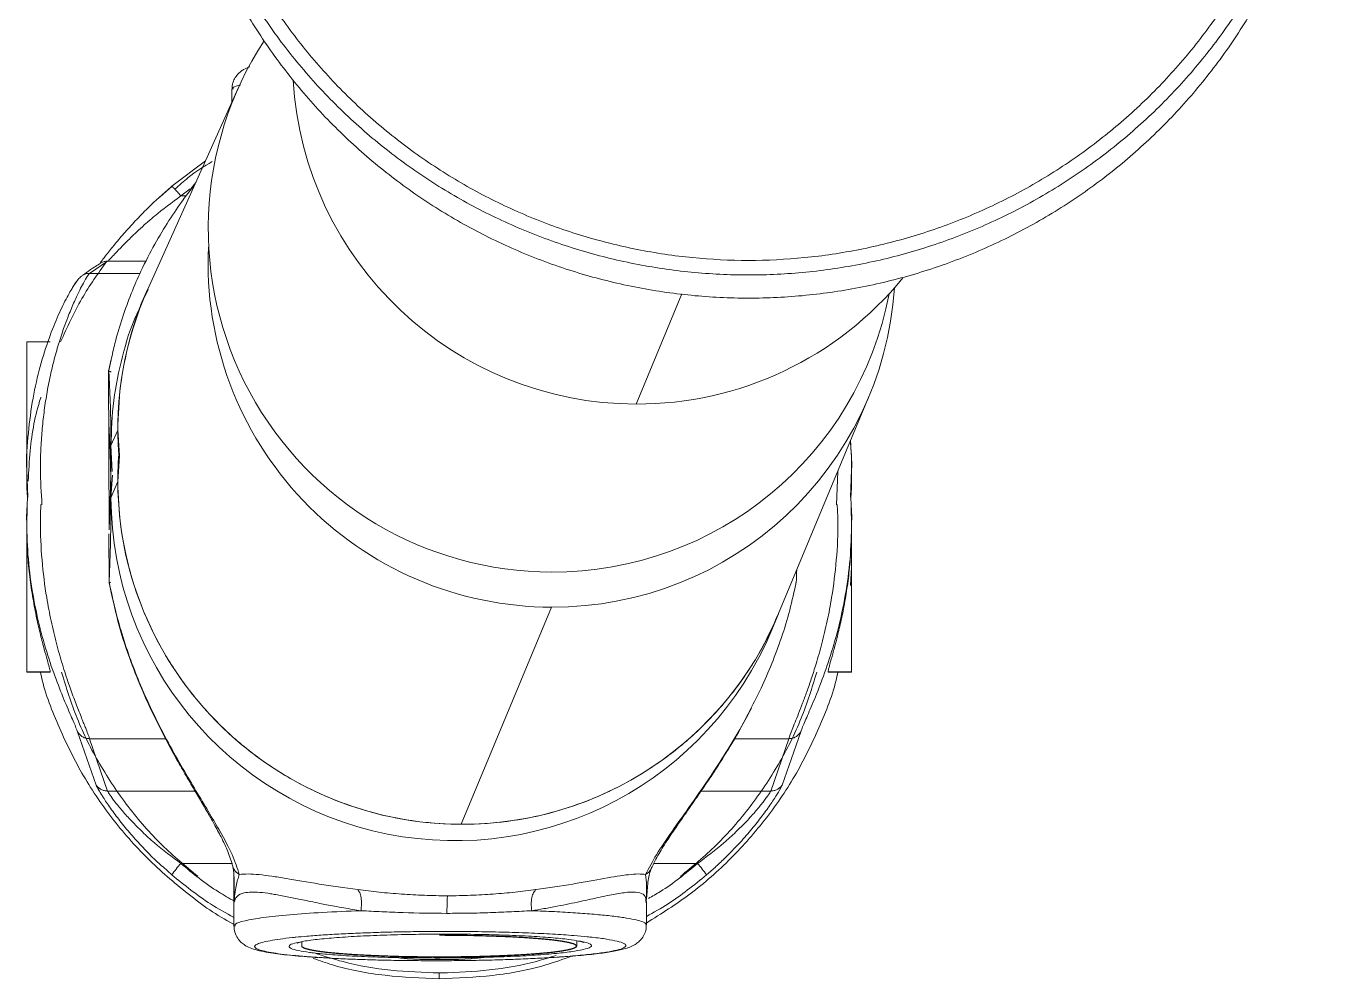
# Model space of a CAD drawing. Header units: millimetres. Extents: x -16985 to -606, y 2122 to 9380.
# Drawn here: x -2070.4 to -1880.3, y 4699.9 to 4838.4 of the extents above; entities that cross this region are included whole.
import ezdxf

# ---------------------------------------------------------------- set-up
doc = ezdxf.new("R2010")
doc.units = ezdxf.units.MM
doc.linetypes.add('K5LT32768', pattern=[0])
doc.linetypes.add('K5LT_THIN', pattern=[0])

msp = doc.modelspace()

# ---------------------------------------------------------------- linework, layer by layer
at = {"color": 7, "linetype": 'K5LT_THIN', "lineweight": 18}
for p, q in [((-2039.54, 4829.41), (-2052.68, 4800.17)), ((-2040.43, 4829.29), (-2040.43, 4827.45)), ((-2044.29, 4818.85), (-2049.17, 4815.17)), ((-2049.14, 4815.16), (-2050.86, 4813.63)), ((-2046.52, 4814.77), (-2047.87, 4813.75)), ((-2045.69, 4815.72), (-2046.4, 4814.8)), ((-2058.52, 4804.26), (-2061.14, 4802.49)), ((-2059.54, 4804.01), (-2059.54, 4803.98)), ((-2052.7, 4800.13), (-2053.67, 4797.97)), ((-2066.87, 4792.51), (-2070.29, 4792.51)), ((-2070.29, 4792.51), (-2070.29, 4773.75)), ((-2058.37, 4788.42), (-2058.31, 4765.19)), ((-2058.04, 4789.8), (-2058.35, 4788.42)), ((-2070.29, 4784.48), (-2070.29, 4772.36)), ((-1960.91, 4753.01), (-1947.77, 4784.59)), ((-2057.05, 4779.68), (-2056.79, 4775.99)), ((-2058.03, 4777.48), (-2057.88, 4773.7)), ((-2056.81, 4775.94), (-2057.05, 4772.22)), ((-2070.29, 4773.93), (-2070.29, 4773.52)), ((-2057.82, 4773.16), (-2058.03, 4769.85)), ((-1950.29, 4773.52), (-1950.29, 4773.93)), ((-2070.29, 4765.79), (-2070.21, 4768.73)), ((-1950.37, 4768.73), (-1950.29, 4765.79)), ((-2070.29, 4766.31), (-2070.29, 4765.79)), ((-2070.29, 4765.92), (-2070.29, 4744.54)), ((-1950.29, 4765.79), (-1950.29, 4766.31)), ((-1950.29, 4765.92), (-1950.29, 4744.54)), ((-2058.33, 4764.62), (-2058.31, 4757.5)), ((-2058.31, 4765.19), (-2058.28, 4765.2)), ((-1950.29, 4764.54), (-1950.29, 4752.57)), ((-1950.29, 4759.77), (-1950.47, 4757.1)), ((-1993.93, 4753.95), (-2007.07, 4722.37)), ((-1961.89, 4750.64), (-1960.92, 4752.97)), ((-2070.29, 4744.54), (-2070.29, 4744.48)), ((-2070.29, 4744.48), (-2066.89, 4744.48)), ((-1953.71, 4744.48), (-1950.29, 4744.48)), ((-1950.29, 4744.54), (-1950.29, 4744.48)), ((-2062.9, 4735.84), (-2060.18, 4728.07)), ((-1960.4, 4728.07), (-1957.69, 4735.84)), ((-2061.14, 4734.82), (-2058.52, 4727.21)), ((-1962.07, 4727.21), (-1959.44, 4734.82)), ((-2040.16, 4715.12), (-2040.14, 4707.58)), ((-2040.15, 4714.99), (-2040.14, 4710.94)), ((-1980.17, 4710.94), (-1980.17, 4711.4)), ((-1980.14, 4707.73), (-1980.15, 4711.16)), ((-2030.29, 4705.26), (-2030.29, 4704.67)), ((-1990.29, 4704.67), (-1990.29, 4705.41)), ((-2010.29, 4700.75), (-2010.29, 4699.9)), ((-2010.29, 4700.75), (-2009.97, 4700.75))]:
    msp.add_line(p, q, dxfattribs=at)
at = {"color": 8, "linetype": 'K5LT32768', "lineweight": 15, "true_color": 0x808080}
for p, q in [((-2046.17, 4814.98), (-2045.82, 4815.45)), ((-2047.11, 4813.75), (-2047.87, 4813.75)), ((-2052.92, 4804.26), (-2058.52, 4804.26)), ((-2061.14, 4802.49), (-2053.81, 4802.49)), ((-1974.99, 4799.5), (-1981.65, 4783.48)), ((-2058.35, 4788.34), (-2058, 4789.92)), ((-2058.03, 4777.48), (-2057.05, 4779.68)), ((-2070.29, 4773.91), (-2070.11, 4769.92)), ((-1952.31, 4773.69), (-1952.51, 4768.84)), ((-1950.47, 4769.92), (-1950.29, 4773.91)), ((-2058.03, 4769.85), (-2057.05, 4772.22)), ((-1993.93, 4759.06), (-1993.94, 4759.04)), ((-2066.86, 4744.54), (-2070.29, 4744.54)), ((-1950.29, 4744.54), (-1953.72, 4744.54)), ((-2061.14, 4734.82), (-2050.09, 4734.82)), ((-1959.44, 4734.82), (-1967.32, 4734.82)), ((-1960.77, 4727.35), (-1960.4, 4728.07)), ((-2045.8, 4727.21), (-2058.52, 4727.21)), ((-1962.07, 4727.21), (-1972.19, 4727.21)), ((-2050.46, 4716.17), (-2049.17, 4715.01)), ((-2047.87, 4716.67), (-2040.36, 4716.67)), ((-1979.07, 4716.67), (-1972.71, 4716.67)), ((-1971.42, 4715.01), (-1970.11, 4716.16)), ((-1980.16, 4711.05), (-1980.11, 4711.77)), ((-2009.25, 4706.8), (-2010.15, 4706.79)), ((-2010.15, 4706.4), (-2009.41, 4706.4)), ((-2010.15, 4702.93), (-2010.86, 4702.93))]:
    msp.add_line(p, q, dxfattribs=at)
at = {"color": 7, "linetype": 'K5LT_THIN', "const_width": 0.18}
for points in [[(-2030.29, 4704.67), (-2030.25, 4704.56), (-2029.87, 4704.34), (-2029.14, 4704.14), (-2028.05, 4703.94), (-2026.63, 4703.75), (-2024.91, 4703.59), (-2022.91, 4703.44), (-2020.68, 4703.32), (-2018.26, 4703.22), (-2015.69, 4703.14), (-2013.02, 4703.1), (-2010.29, 4703.09)], [(-2010.29, 4703.09), (-2007.57, 4703.1), (-2004.9, 4703.14), (-2002.32, 4703.22), (-1999.9, 4703.32), (-1997.67, 4703.44), (-1995.68, 4703.59), (-1993.95, 4703.75), (-1992.53, 4703.94), (-1991.45, 4704.14), (-1990.71, 4704.34), (-1990.34, 4704.56), (-1990.34, 4704.77), (-1990.71, 4704.99), (-1991.45, 4705.19), (-1992.53, 4705.39), (-1993.95, 4705.58), (-1995.68, 4705.74), (-1997.67, 4705.89), (-1999.9, 4706.02), (-2002.32, 4706.11), (-2004.9, 4706.19), (-2007.57, 4706.23), (-2010.29, 4706.25)]]:
    msp.add_lwpolyline(points, dxfattribs=at)
at = {"color": 7, "linetype": 'K5LT_THIN', "lineweight": 18}
for centre, radius, start, end in [((-1993.92, 4809.01), 49.96, 146.8945, 269.9868), ((-1981.56, 4833.55), 50.07, 183.3872, 269.8947), ((-1993.86, 4804), 50.05, 177.3643, 269.9112), ((-1981.49, 4833.37), 49.89, 269.8135, 320.8107), ((-2007.34, 4779.8), 49.71, 155.8114, 184.3022), ((-1993.72, 4803.72), 49.76, 269.7559, 356.1466), ((-1993.75, 4808.85), 49.79, 269.7854, 349.2053), ((-2007, 4772.41), 50.04, 175.9552, 269.9133), ((-2008.01, 4770.01), 50.02, 180.1896, 337.216), ((-2006.89, 4772.19), 49.82, 269.7847, 337.3581), ((-2037.46, 4707.16), 14.1, 137.6018, 146.1408), ((-1983.12, 4707.16), 14.1, 33.8592, 42.3982)]:
    msp.add_arc(centre, radius, start, end, dxfattribs=at)
for points in [[(-2050.29, 4887.08), (-2050.21, 4884.31), (-2050.06, 4878.75), (-2048.78, 4870.51), (-2046.77, 4862.42), (-2043.95, 4854.57), (-2040.38, 4847.03), (-2036.08, 4839.88), (-2031.1, 4833.18), (-2025.49, 4827), (-2019.3, 4821.4), (-2012.59, 4816.44), (-2005.43, 4812.15), (-1997.87, 4808.59), (-1990.01, 4805.78), (-1981.9, 4803.75), (-1973.64, 4802.53), (-1965.29, 4802.12), (-1956.95, 4802.53), (-1948.68, 4803.75), (-1940.58, 4805.78), (-1932.71, 4808.59), (-1925.16, 4812.15), (-1917.99, 4816.44), (-1911.28, 4821.4), (-1905.09, 4827), (-1899.48, 4833.18), (-1894.5, 4839.88), (-1890.21, 4847.03), (-1886.64, 4854.57), (-1883.82, 4862.42), (-1881.8, 4870.51), (-1880.53, 4878.75), (-1880.37, 4884.31), (-1880.29, 4887.08)], [(-2050.29, 4887.08), (-2050.21, 4884.31), (-2050.06, 4878.75), (-2048.78, 4870.51), (-2046.77, 4862.42), (-2043.95, 4854.57), (-2040.38, 4847.03), (-2036.08, 4839.88), (-2031.1, 4833.18), (-2025.49, 4827), (-2019.3, 4821.4), (-2012.59, 4816.44), (-2005.43, 4812.15), (-1997.87, 4808.59), (-1990.01, 4805.78), (-1981.9, 4803.75), (-1973.64, 4802.53), (-1965.29, 4802.12), (-1956.95, 4802.53), (-1948.68, 4803.75), (-1940.58, 4805.78), (-1932.71, 4808.59), (-1925.16, 4812.15), (-1917.99, 4816.44), (-1911.28, 4821.4), (-1905.09, 4827), (-1899.48, 4833.18), (-1894.5, 4839.88), (-1890.21, 4847.03), (-1886.64, 4854.57), (-1883.82, 4862.42), (-1881.8, 4870.51), (-1880.53, 4878.75), (-1880.37, 4884.31), (-1880.29, 4887.08)], [(-2048.29, 4887.21), (-2048.22, 4884.5), (-2048.06, 4879.08), (-2046.82, 4871.02), (-2044.85, 4863.13), (-2042.1, 4855.46), (-2038.61, 4848.1), (-2034.42, 4841.12), (-2029.56, 4834.58), (-2024.08, 4828.54), (-2018.03, 4823.08), (-2011.48, 4818.23), (-2004.48, 4814.04), (-1997.11, 4810.56), (-1989.42, 4807.82), (-1981.51, 4805.84), (-1973.44, 4804.64), (-1965.29, 4804.24), (-1957.14, 4804.64), (-1949.07, 4805.84), (-1941.16, 4807.82), (-1933.48, 4810.56), (-1926.1, 4814.04), (-1919.11, 4818.23), (-1912.55, 4823.08), (-1906.51, 4828.54), (-1901.03, 4834.58), (-1896.17, 4841.12), (-1891.98, 4848.1), (-1888.49, 4855.46), (-1885.74, 4863.13), (-1883.77, 4871.02), (-1882.52, 4879.08), (-1882.37, 4884.5), (-1882.29, 4887.21)], [(-2048.29, 4887.21), (-2048.22, 4884.5), (-2048.06, 4879.08), (-2046.82, 4871.02), (-2044.85, 4863.13), (-2042.1, 4855.46), (-2038.61, 4848.1), (-2034.42, 4841.12), (-2029.56, 4834.58), (-2024.08, 4828.54), (-2018.03, 4823.08), (-2011.48, 4818.23), (-2004.48, 4814.04), (-1997.11, 4810.56), (-1989.42, 4807.82), (-1981.51, 4805.84), (-1973.44, 4804.64), (-1965.29, 4804.24), (-1957.14, 4804.64), (-1949.07, 4805.84), (-1941.16, 4807.82), (-1933.48, 4810.56), (-1926.1, 4814.04), (-1919.11, 4818.23), (-1912.55, 4823.08), (-1906.51, 4828.54), (-1901.03, 4834.58), (-1896.17, 4841.12), (-1891.98, 4848.1), (-1888.49, 4855.46), (-1885.74, 4863.13), (-1883.77, 4871.02), (-1882.52, 4879.08), (-1882.37, 4884.5), (-1882.29, 4887.21)], [(-2050.29, 4883.72), (-2050.21, 4880.94), (-2050.06, 4875.39), (-2048.78, 4867.14), (-2046.77, 4859.05), (-2043.95, 4851.2), (-2040.38, 4843.66), (-2036.08, 4836.51), (-2031.1, 4829.82), (-2025.49, 4823.64), (-2019.3, 4818.04), (-2012.59, 4813.07), (-2005.43, 4808.78), (-1997.87, 4805.22), (-1990.01, 4802.41), (-1981.9, 4800.38), (-1973.64, 4799.16), (-1965.29, 4798.75), (-1956.95, 4799.16), (-1948.68, 4800.38), (-1940.58, 4802.41), (-1932.71, 4805.22), (-1925.16, 4808.78), (-1917.99, 4813.07), (-1911.28, 4818.04), (-1905.09, 4823.64), (-1899.48, 4829.82), (-1894.5, 4836.51), (-1890.21, 4843.66), (-1886.64, 4851.2), (-1883.82, 4859.05), (-1881.8, 4867.14), (-1880.53, 4875.39), (-1880.37, 4880.94), (-1880.29, 4883.72)], [(-2050.29, 4883.72), (-2050.21, 4880.94), (-2050.06, 4875.39), (-2048.78, 4867.14), (-2046.77, 4859.05), (-2043.95, 4851.2), (-2040.38, 4843.66), (-2036.08, 4836.51), (-2031.1, 4829.82), (-2025.49, 4823.64), (-2019.3, 4818.04), (-2012.59, 4813.07), (-2005.43, 4808.78), (-1997.87, 4805.22), (-1990.01, 4802.41), (-1981.9, 4800.38), (-1973.64, 4799.16), (-1965.29, 4798.75), (-1956.95, 4799.16), (-1948.68, 4800.38), (-1940.58, 4802.41), (-1932.71, 4805.22), (-1925.16, 4808.78), (-1917.99, 4813.07), (-1911.28, 4818.04), (-1905.09, 4823.64), (-1899.48, 4829.82), (-1894.5, 4836.51), (-1890.21, 4843.66), (-1886.64, 4851.2), (-1883.82, 4859.05), (-1881.8, 4867.14), (-1880.53, 4875.39), (-1880.37, 4880.94), (-1880.29, 4883.72)]]:
    msp.add_open_spline(points, degree=3, dxfattribs=at)
for points, knots in [([(-2037.81, 4832.54), (-2037.85, 4832.53), (-2038.14, 4832.44), (-2038.58, 4832.24), (-2039.22, 4831.82), (-2039.74, 4831.32), (-2040.17, 4830.63), (-2040.42, 4829.92), (-2040.4, 4829.45), (-2040.39, 4829.29)], [0, 0, 0, 0, 0.048758, 0.336775, 0.498019, 0.638392, 0.776532, 0.92254, 1, 1, 1, 1]), ([(-2048.73, 4814.73), (-2048.11, 4815.31), (-2046.44, 4816.84), (-2044.51, 4818.02), (-2043.3, 4818.76)], [0, 0, 0, 0, 0.375403, 1, 1, 1, 1]), ([(-2049.17, 4815.17), (-2049.75, 4814.66), (-2050.44, 4814.04), (-2051.8, 4812.84), (-2053.17, 4811.49), (-2054.95, 4809.64), (-2056.58, 4807.8), (-2057.97, 4806.13), (-2058.91, 4804.93), (-2059.24, 4804.51), (-2059.34, 4804.39)], [0, 0, 0, 0, 0.133778, 0.161698, 0.313462, 0.470214, 0.62698, 0.783645, 0.940289, 1, 1, 1, 1]), ([(-2058, 4789.92), (-2057.83, 4790.71), (-2057.38, 4792.83), (-2056.39, 4796.07), (-2055.11, 4799.59), (-2053.53, 4803.2), (-2051.67, 4806.81), (-2049.59, 4810.23), (-2047.69, 4813.03), (-2046.62, 4814.4), (-2046.17, 4814.98)], [0, 0, 0, 0, 0.069929, 0.186482, 0.303048, 0.419615, 0.574408, 0.729647, 0.885733, 1, 1, 1, 1]), ([(-2047.87, 4813.75), (-2048.04, 4813.95), (-2048.38, 4814.35), (-2048.81, 4814.82), (-2049.07, 4815.1), (-2049.11, 4815.13), (-2049.12, 4815.13)], [0, 0, 0, 0, 0.285367, 0.570734, 0.8561, 1, 1, 1, 1]), ([(-2058.52, 4804.26), (-2058.43, 4804.34), (-2058.29, 4804.45), (-2057.85, 4804.92), (-2057.3, 4805.5), (-2056.58, 4806.26), (-2055.72, 4807.13), (-2054.94, 4807.9), (-2054, 4808.79), (-2052.89, 4809.79), (-2050.92, 4811.49), (-2049.17, 4812.79), (-2047.87, 4813.75)], [0, 0, 0, 0, 0.119362, 0.180348, 0.242693, 0.362373, 0.42518, 0.490246, 0.570281, 0.654539, 0.743303, 1, 1, 1, 1]), ([(-2065.37, 4792.51), (-2064.4, 4794.66), (-2062.53, 4798.79), (-2059.9, 4802.48), (-2058.63, 4804.25)], [0, 0, 0, 0, 0.519509, 1, 1, 1, 1]), ([(-2059.52, 4803.99), (-2060.04, 4803.66), (-2060.98, 4803.09), (-2061.77, 4802.5), (-2062.12, 4802.24)], [0, 0, 0, 0, 0.556222, 1, 1, 1, 1]), ([(-2059.13, 4804.63), (-2059.22, 4804.51), (-2059.46, 4804.2), (-2059.52, 4804.1), (-2059.55, 4804.04)], [0, 0, 0, 0, 0.365877, 1, 1, 1, 1]), ([(-2062.9, 4801.46), (-2062.95, 4801.4), (-2063.07, 4801.27), (-2063.38, 4800.82), (-2063.7, 4800.28), (-2063.99, 4799.8), (-2064.6, 4798.69), (-2065.67, 4796.54), (-2067.06, 4793.12), (-2068.36, 4789.05), (-2069.44, 4784.39), (-2070.09, 4779.3), (-2070.37, 4775.72), (-2070.29, 4773.92), (-2070.29, 4773.91)], [0, 0, 0, 0, 0.061969, 0.125011, 0.175495, 0.187077, 0.250066, 0.374955, 0.499854, 0.624774, 0.749697, 0.874607, 0.999514, 1, 1, 1, 1]), ([(-2062.34, 4802.1), (-2062.5, 4801.95), (-2062.82, 4801.63), (-2063.3, 4800.96), (-2063.6, 4800.44), (-2063.62, 4800.41)], [0, 0, 0, 0, 0.468781, 0.969113, 1, 1, 1, 1]), ([(-2052.61, 4800.13), (-2052.84, 4799.68), (-2054.06, 4797.28), (-2055.46, 4792.6), (-2056.82, 4786.21), (-2056.97, 4781.86), (-2057.05, 4779.68)], [0, 0, 0, 0, 0.072562, 0.381708, 0.690854, 1, 1, 1, 1]), ([(-2053.6, 4797.94), (-2053.83, 4797.49), (-2055.04, 4795.09), (-2056.45, 4790.41), (-2057.81, 4784.02), (-2057.96, 4779.66), (-2058.03, 4777.48)], [0, 0, 0, 0, 0.072563, 0.381709, 0.690854, 1, 1, 1, 1]), ([(-2058.35, 4788.34), (-2058.36, 4788.37), (-2058.36, 4788.41), (-2058.36, 4788.43), (-2058.36, 4788.43), (-2058.37, 4788.42)], [0, 0, 0, 0, 0.499842, 0.750371, 1, 1, 1, 1]), ([(-2057.99, 4788.14), (-2058.1, 4788.19), (-2058.33, 4788.29), (-2058.35, 4788.38), (-2058.37, 4788.42)], [0, 0, 0, 0, 0.500016, 1, 1, 1, 1]), ([(-2058.03, 4777.48), (-2058.03, 4778.09), (-2058.04, 4779.01), (-2058.05, 4780.19), (-2058.07, 4781.3), (-2058.1, 4782.61), (-2058.15, 4784.13), (-2058.21, 4785.61), (-2058.28, 4787.05), (-2058.33, 4787.9), (-2058.35, 4788.34)], [0, 0, 0, 0, 0.120432, 0.183728, 0.250163, 0.368816, 0.500116, 0.662431, 0.827358, 1, 1, 1, 1]), ([(-2070.07, 4772.29), (-2069.99, 4773.76), (-2069.78, 4777.83), (-2069.08, 4781.94), (-2068.23, 4784.44), (-2068.21, 4784.48)], [0, 0, 0, 0, 0.356981, 0.991614, 1, 1, 1, 1]), ([(-2058.03, 4769.85), (-2058.03, 4770.45), (-2058.04, 4771.38), (-2058.06, 4772.55), (-2058.07, 4773.66), (-2058.11, 4774.96), (-2058.15, 4776.47), (-2058.21, 4777.94), (-2058.28, 4779.37), (-2058.33, 4780.21), (-2058.36, 4780.64)], [0, 0, 0, 0, 0.120432, 0.183728, 0.250163, 0.368816, 0.500116, 0.662431, 0.827358, 1, 1, 1, 1]), ([(-2058.3, 4765.33), (-2058.25, 4766.48), (-2058.18, 4768.22), (-2058.1, 4771.02), (-2058.05, 4773.41), (-2058.03, 4775.66), (-2058.03, 4777.04), (-2058.03, 4777.48)], [0, 0, 0, 0, 0.360996, 0.544024, 0.726311, 0.913051, 1, 1, 1, 1]), ([(-1950.49, 4778.06), (-1950.45, 4777.6), (-1950.31, 4776.14), (-1950.3, 4774.59), (-1950.29, 4773.52)], [0, 0, 0, 0, 0.311586, 1, 1, 1, 1]), ([(-1950.29, 4773.91), (-1950.29, 4773.92), (-1950.23, 4775.32), (-1950.35, 4776.7), (-1950.48, 4778.08)], [0, 0, 0, 0, 0.002846, 1, 1, 1, 1]), ([(-2070.15, 4769.64), (-2070.17, 4769.87), (-2070.28, 4771.14), (-2070.29, 4772.45), (-2070.29, 4773.52)], [0, 0, 0, 0, 0.184406, 1, 1, 1, 1]), ([(-1950.29, 4773.52), (-1950.3, 4772.44), (-1950.31, 4771.12), (-1950.41, 4769.85), (-1950.43, 4769.62)], [0, 0, 0, 0, 0.82106, 1, 1, 1, 1]), ([(-2057.05, 4772.22), (-2056.96, 4770.04), (-2056.78, 4765.69), (-2055.44, 4759.28), (-2053.33, 4753.09), (-2050.41, 4747.22), (-2046.75, 4741.79), (-2042.42, 4736.87), (-2037.48, 4732.56), (-2032.02, 4728.93), (-2026.13, 4726.03), (-2019.92, 4723.93), (-2013.49, 4722.66), (-2006.94, 4722.23), (-2000.4, 4722.66), (-1993.98, 4723.93), (-1987.77, 4726.03), (-1981.9, 4728.93), (-1976.46, 4732.56), (-1971.54, 4736.87), (-1967.24, 4741.79), (-1963.6, 4747.17), (-1961.8, 4751.08), (-1960.92, 4753.01)], [0, 0, 0, 0, 0.047668, 0.095337, 0.143005, 0.190673, 0.238341, 0.28601, 0.333678, 0.381346, 0.429015, 0.476683, 0.524351, 0.572019, 0.619688, 0.667356, 0.715024, 0.762692, 0.810361, 0.858029, 0.905697, 0.953366, 1, 1, 1, 1]), ([(-2070.12, 4770.08), (-2070.24, 4768.83), (-2070.35, 4767.58), (-2070.29, 4766.3), (-2070.29, 4766.3)], [0, 0, 0, 0, 0.995643, 1, 1, 1, 1]), ([(-2058.3, 4757.64), (-2058.25, 4758.8), (-2058.18, 4760.55), (-2058.1, 4763.37), (-2058.05, 4765.77), (-2058.03, 4768.02), (-2058.03, 4769.41), (-2058.03, 4769.85)], [0, 0, 0, 0, 0.360996, 0.544024, 0.726311, 0.913051, 1, 1, 1, 1]), ([(-1950.29, 4766.3), (-1950.29, 4766.3), (-1950.24, 4767.58), (-1950.35, 4768.83), (-1950.46, 4770.08)], [0, 0, 0, 0, 0.00208, 1, 1, 1, 1]), ([(-2066.88, 4744.5), (-2066.87, 4744.54), (-2066.85, 4744.61), (-2067.05, 4745.39), (-2067.4, 4746.61), (-2067.87, 4748.31), (-2068.42, 4750.44), (-2068.99, 4753.01), (-2069.53, 4755.94), (-2069.96, 4759.17), (-2070.24, 4762.49), (-2070.28, 4764.72), (-2070.29, 4765.79)], [0, 0, 0, 0, 0.094975, 0.190636, 0.288995, 0.386311, 0.486181, 0.588491, 0.693701, 0.796848, 0.903253, 1, 1, 1, 1]), ([(-2058.31, 4765.19), (-2058.31, 4765.19), (-2058.31, 4765.19), (-2058.3, 4765.23), (-2058.3, 4765.29), (-2058.3, 4765.33)], [0, 0, 0, 0, 0.243201, 0.500148, 1, 1, 1, 1]), ([(-1950.29, 4765.79), (-1950.31, 4764.71), (-1950.34, 4762.53), (-1950.61, 4759.32), (-1951.01, 4756.23), (-1951.52, 4753.38), (-1952.09, 4750.77), (-1952.66, 4748.52), (-1953.17, 4746.67), (-1953.54, 4745.37), (-1953.74, 4744.59), (-1953.71, 4744.54), (-1953.7, 4744.51)], [0, 0, 0, 0, 0.097875, 0.198681, 0.296532, 0.397061, 0.497988, 0.601676, 0.705319, 0.812166, 0.912239, 1, 1, 1, 1]), ([(-1958.28, 4759.32), (-1958.29, 4759.15), (-1958.31, 4758.56), (-1958.33, 4758.03), (-1958.35, 4757.64)], [0, 0, 0, 0, 0.277608, 1, 1, 1, 1]), ([(-2058.31, 4757.5), (-2058.31, 4757.5), (-2058.3, 4757.5), (-2058.3, 4757.55), (-2058.3, 4757.6), (-2058.3, 4757.64)], [0, 0, 0, 0, 0.243201, 0.500148, 1, 1, 1, 1]), ([(-2058.31, 4757.5), (-2058.3, 4757.51), (-2058.29, 4757.53), (-2058.14, 4757.55), (-2058.08, 4757.56)], [0, 0, 0, 0, 0.678785, 1, 1, 1, 1]), ([(-2039.36, 4715.08), (-2039.66, 4716.01), (-2040.27, 4717.85), (-2041.88, 4720.88), (-2043.65, 4723.9), (-2045.4, 4726.8), (-2047.34, 4730.04), (-2049.4, 4733.65), (-2051.51, 4737.68), (-2053.4, 4741.74), (-2055, 4745.72), (-2056.3, 4749.52), (-2057.44, 4753.49), (-2058.01, 4756.26), (-2058.3, 4757.64)], [0, 0, 0, 0, 0.124949, 0.249897, 0.333583, 0.417015, 0.499855, 0.583537, 0.666849, 0.749875, 0.81262, 0.874964, 0.937662, 1, 1, 1, 1]), ([(-2058.28, 4757.5), (-2057.89, 4755.62), (-2057.11, 4751.85), (-2055.44, 4746.74), (-2053.7, 4742.29), (-2051.88, 4738.28), (-2050.12, 4734.82), (-2048.49, 4731.84), (-2047.29, 4729.75), (-2046.41, 4728.23), (-2045.76, 4727.13), (-2045.17, 4726.13), (-2044.59, 4725.14), (-2043.86, 4723.9), (-2042.95, 4722.29), (-2041.91, 4720.36), (-2040.9, 4718.24), (-2040.52, 4716.96), (-2040.31, 4716.27)], [0, 0, 0, 0, 0.086069, 0.173049, 0.251579, 0.321683, 0.402097, 0.46788, 0.525464, 0.557604, 0.587941, 0.61648, 0.643484, 0.677066, 0.733663, 0.806413, 0.89522, 1, 1, 1, 1]), ([(-1958.35, 4757.64), (-1958.65, 4756.26), (-1959.25, 4753.49), (-1960.47, 4749.51), (-1961.88, 4745.72), (-1963.39, 4742.21), (-1964.48, 4740.12), (-1965, 4739.12)], [0, 0, 0, 0, 0.203367, 0.406744, 0.610145, 0.813546, 1, 1, 1, 1]), ([(-1958.36, 4757.5), (-1958.36, 4757.5), (-1958.36, 4757.51), (-1958.35, 4757.58), (-1958.35, 4757.63), (-1958.35, 4757.64)], [0, 0, 0, 0, 0.373967, 0.900857, 1, 1, 1, 1]), ([(-2040.14, 4707.85), (-2040.19, 4707.87), (-2042.59, 4709.05), (-2046.89, 4712.2), (-2052.85, 4717.29), (-2058.02, 4723.22), (-2062.42, 4729.74), (-2065.81, 4736.81), (-2067.76, 4741.78), (-2068.28, 4744.41), (-2068.29, 4744.48)], [0, 0, 0, 0, 0.00347, 0.168823, 0.334176, 0.499529, 0.664882, 0.830234, 0.995587, 1, 1, 1, 1]), ([(-2045.41, 4714.82), (-2047.18, 4716.29), (-2050.87, 4719.34), (-2055.64, 4724.86), (-2059.79, 4731.05), (-2063.09, 4737.61), (-2064.53, 4742.23), (-2065.22, 4744.48)], [0, 0, 0, 0, 0.189818, 0.3951, 0.600349, 0.805618, 1, 1, 1, 1]), ([(-1952.3, 4744.48), (-1952.31, 4744.41), (-1952.83, 4741.78), (-1954.78, 4736.81), (-1958.16, 4729.74), (-1962.56, 4723.22), (-1967.75, 4717.32), (-1973.59, 4712.13), (-1977.98, 4709.38), (-1980.15, 4708.02)], [0, 0, 0, 0, 0.004445, 0.170998, 0.337551, 0.504104, 0.670657, 0.83721, 1, 1, 1, 1]), ([(-1955.36, 4744.48), (-1956.06, 4742.23), (-1957.49, 4737.61), (-1960.8, 4731.05), (-1964.95, 4724.86), (-1969.73, 4719.33), (-1973.42, 4716.27), (-1975.2, 4714.79)], [0, 0, 0, 0, 0.194166, 0.39922, 0.60424, 0.809282, 1, 1, 1, 1]), ([(-1979.45, 4715.94), (-1979.1, 4716.65), (-1978.46, 4717.94), (-1977.12, 4720.05), (-1975.85, 4721.93), (-1974.81, 4723.43), (-1974.07, 4724.49), (-1973.57, 4725.22), (-1973.08, 4725.92), (-1972.41, 4726.88), (-1971.46, 4728.27), (-1970.18, 4730.18), (-1968.59, 4732.67), (-1966.76, 4735.68), (-1965.5, 4738.06), (-1964.87, 4739.25)], [0, 0, 0, 0, 0.148953, 0.273772, 0.37434, 0.450527, 0.493204, 0.520702, 0.546393, 0.583565, 0.639769, 0.710874, 0.796939, 0.898042, 1, 1, 1, 1]), ([(-2062.9, 4735.84), (-2062.8, 4735.69), (-2062.6, 4735.39), (-2062.17, 4735.07), (-2061.68, 4734.86), (-2061.32, 4734.83), (-2061.14, 4734.82)], [0, 0, 0, 0, 0.249992, 0.499974, 0.74998, 1, 1, 1, 1]), ([(-1959.44, 4734.82), (-1959.26, 4734.83), (-1958.91, 4734.86), (-1958.41, 4735.07), (-1957.98, 4735.39), (-1957.79, 4735.69), (-1957.69, 4735.84)], [0, 0, 0, 0, 0.249992, 0.499974, 0.74998, 1, 1, 1, 1]), ([(-2058.52, 4727.21), (-2058.68, 4727.22), (-2059.01, 4727.24), (-2059.47, 4727.42), (-2059.88, 4727.69), (-2060.08, 4727.95), (-2060.18, 4728.07)], [0, 0, 0, 0, 0.249985, 0.499971, 0.749972, 1, 1, 1, 1]), ([(-1970.11, 4716.16), (-1970.07, 4716.2), (-1969.58, 4716.63), (-1968.69, 4717.49), (-1967.2, 4718.98), (-1965.62, 4720.71), (-1963.99, 4722.67), (-1962.61, 4724.52), (-1961.46, 4726.2), (-1961, 4726.97), (-1960.77, 4727.35)], [0, 0, 0, 0, 0.00934, 0.113983, 0.214343, 0.37592, 0.528758, 0.685864, 0.842956, 1, 1, 1, 1]), ([(-1960.4, 4728.07), (-1960.5, 4727.95), (-1960.71, 4727.69), (-1961.12, 4727.42), (-1961.58, 4727.24), (-1961.9, 4727.22), (-1962.07, 4727.21)], [0, 0, 0, 0, 0.249982, 0.499969, 0.749972, 1, 1, 1, 1]), ([(-2059.32, 4726.56), (-2059.23, 4726.41), (-2058.91, 4725.87), (-2057.97, 4724.5), (-2056.58, 4722.66), (-2054.95, 4720.69), (-2053.17, 4718.75), (-2051.66, 4717.23), (-2050.73, 4716.41), (-2050.46, 4716.17)], [0, 0, 0, 0, 0.062882, 0.237445, 0.412079, 0.58681, 0.761551, 0.931021, 1, 1, 1, 1]), ([(-2047.87, 4716.67), (-2049.18, 4717.65), (-2051.14, 4719.11), (-2053.46, 4721.24), (-2055.04, 4722.82), (-2056.39, 4724.33), (-2057.47, 4725.66), (-2058.24, 4726.72), (-2058.43, 4727.04), (-2058.52, 4727.21)], [0, 0, 0, 0, 0.259235, 0.387397, 0.511422, 0.637143, 0.758005, 0.880372, 1, 1, 1, 1]), ([(-1962.07, 4727.21), (-1962.16, 4727.05), (-1962.29, 4726.8), (-1962.74, 4726.18), (-1963.29, 4725.45), (-1964.01, 4724.56), (-1964.87, 4723.58), (-1965.81, 4722.56), (-1967.13, 4721.23), (-1969.45, 4719.11), (-1971.41, 4717.64), (-1972.71, 4716.67)], [0, 0, 0, 0, 0.119378, 0.180375, 0.242734, 0.362421, 0.425241, 0.490326, 0.612873, 0.741677, 1, 1, 1, 1]), ([(-2047.87, 4716.67), (-2046.1, 4715.21), (-2043.62, 4713.18), (-2040.82, 4711.62), (-2040.03, 4711.17)], [0, 0, 0, 0, 0.714978, 1, 1, 1, 1]), ([(-2040.31, 4716.27), (-2040.25, 4715.88), (-2040.11, 4715.1), (-2040.1, 4713.77), (-2040.09, 4713.1)], [0, 0, 0, 0, 0.499214, 1, 1, 1, 1]), ([(-1980.09, 4711.82), (-1980.04, 4712.68), (-1979.92, 4714.53), (-1979.61, 4715.45), (-1979.45, 4715.94)], [0, 0, 0, 0, 0.464602, 1, 1, 1, 1]), ([(-1979.86, 4711.58), (-1979.27, 4711.91), (-1976.72, 4713.36), (-1974.45, 4715.23), (-1972.71, 4716.67)], [0, 0, 0, 0, 0.231414, 1, 1, 1, 1]), ([(-2049.17, 4715.01), (-2047.34, 4713.53), (-2044.5, 4711.22), (-2041.29, 4709.44), (-2040.15, 4708.8)], [0, 0, 0, 0, 0.64172, 1, 1, 1, 1]), ([(-2040.14, 4710.94), (-2040.05, 4711.82), (-2039.89, 4713.57), (-2039.53, 4714.58), (-2039.36, 4715.08)], [0, 0, 0, 0, 0.500106, 1, 1, 1, 1]), ([(-2022.14, 4712.87), (-2024.06, 4713.14), (-2027.89, 4713.68), (-2031.9, 4714.4), (-2034.68, 4714.84), (-2036.52, 4715.07), (-2038.12, 4715.18), (-2038.95, 4715.12), (-2039.36, 4715.08)], [0, 0, 0, 0, 0.24983, 0.499689, 0.625032, 0.74985, 0.875479, 1, 1, 1, 1]), ([(-1980.26, 4715.08), (-1980.61, 4715.12), (-1981.3, 4715.18), (-1983.18, 4715.03), (-1986.17, 4714.55), (-1990.68, 4713.68), (-1994.37, 4713.14), (-1996.21, 4712.87)], [0, 0, 0, 0, 0.124556, 0.250229, 0.500156, 0.750091, 1, 1, 1, 1]), ([(-1980.15, 4708.97), (-1979.08, 4709.56), (-1975.98, 4711.29), (-1973.23, 4713.54), (-1971.42, 4715.01)], [0, 0, 0, 0, 0.343078, 1, 1, 1, 1]), ([(-2021.66, 4709.81), (-2022.07, 4709.87), (-2022.92, 4710), (-2024.2, 4710.22), (-2025.46, 4710.45), (-2026.62, 4710.67), (-2027.8, 4710.9), (-2028.98, 4711.14), (-2030.15, 4711.38), (-2031.19, 4711.59), (-2032.18, 4711.79), (-2033.13, 4711.98), (-2034.02, 4712.14), (-2035.13, 4712.33), (-2036.38, 4712.49), (-2037.66, 4712.54), (-2038.86, 4712.4), (-2039.83, 4711.97), (-2040.03, 4711.28), (-2040.14, 4710.94)], [0, 0, 0, 0, 0.038942, 0.080981, 0.12612, 0.16636, 0.201634, 0.251994, 0.297157, 0.337135, 0.377548, 0.422231, 0.463947, 0.502704, 0.587504, 0.669757, 0.751753, 0.875841, 1, 1, 1, 1]), ([(-2009.08, 4711.98), (-2010.2, 4711.99), (-2012.45, 4712.02), (-2015.78, 4712.21), (-2019.05, 4712.49), (-2021.11, 4712.75), (-2022.14, 4712.87)], [0, 0, 0, 0, 0.249938, 0.49994, 0.749928, 1, 1, 1, 1]), ([(-2022.14, 4712.87), (-2022.04, 4712.74), (-2021.82, 4712.49), (-2021.63, 4711.73), (-2021.56, 4710.81), (-2021.63, 4710.14), (-2021.66, 4709.81)], [0, 0, 0, 0, 0.242843, 0.5, 0.757157, 1, 1, 1, 1]), ([(-1996.21, 4712.87), (-1997.22, 4712.75), (-1999.22, 4712.49), (-2002.43, 4712.21), (-2005.73, 4712.02), (-2007.96, 4711.99), (-2009.08, 4711.98)], [0, 0, 0, 0, 0.250018, 0.500032, 0.750039, 1, 1, 1, 1]), ([(-1996.21, 4712.87), (-1996.34, 4712.74), (-1996.59, 4712.49), (-1996.83, 4711.73), (-1996.93, 4710.81), (-1996.86, 4710.14), (-1996.83, 4709.81)], [0, 0, 0, 0, 0.242843, 0.5, 0.757157, 1, 1, 1, 1]), ([(-2009.08, 4711.98), (-2009.09, 4711.89), (-2009.11, 4711.7), (-2009.14, 4711.09), (-2009.15, 4710.31), (-2009.16, 4709.71), (-2009.16, 4709.42)], [0, 0, 0, 0, 0.247536, 0.504732, 0.759391, 1, 1, 1, 1]), ([(-2009.16, 4709.42), (-2011.3, 4709.44), (-2014.51, 4709.48), (-2018.67, 4709.65), (-2020.67, 4709.76), (-2021.66, 4709.81)], [0, 0, 0, 0, 0.4996, 0.749775, 1, 1, 1, 1]), ([(-1996.83, 4709.81), (-1997.8, 4709.76), (-1999.73, 4709.65), (-2002.8, 4709.52), (-2005.95, 4709.44), (-2008.09, 4709.43), (-2009.16, 4709.42)], [0, 0, 0, 0, 0.249072, 0.498858, 0.749244, 1, 1, 1, 1]), ([(-2040.11, 4707.57), (-2040.11, 4707.36), (-2040.11, 4706.79), (-2039.75, 4705.98), (-2039.22, 4705.29), (-2038.61, 4704.81), (-2037.88, 4704.41), (-2037.01, 4704.12), (-2035.87, 4703.86), (-2034.57, 4703.64), (-2033.17, 4703.45), (-2031.66, 4703.29), (-2030.29, 4703.17), (-2029.37, 4703.1), (-2029.07, 4703.08)], [0, 0, 0, 0, 0.032233, 0.086145, 0.134875, 0.187164, 0.254065, 0.372685, 0.507214, 0.631387, 0.735863, 0.841295, 0.949332, 1, 1, 1, 1]), ([(-2010.15, 4706.79), (-2010.92, 4706.79), (-2012.77, 4706.78), (-2015.66, 4706.74), (-2018.78, 4706.67), (-2021.77, 4706.56), (-2024.59, 4706.43), (-2027.2, 4706.28), (-2029.41, 4706.12), (-2030.61, 4706), (-2031.12, 4705.95)], [0, 0, 0, 0, 0.096429, 0.230182, 0.363935, 0.497688, 0.631441, 0.765194, 0.898947, 1, 1, 1, 1]), ([(-2030.57, 4705.24), (-2030.44, 4705.27), (-2029.88, 4705.41), (-2028.09, 4705.64), (-2025.28, 4705.9), (-2021.82, 4706.12), (-2017.93, 4706.28), (-2013.98, 4706.38), (-2011.34, 4706.39), (-2010.15, 4706.4)], [0, 0, 0, 0, 0.046338, 0.209929, 0.37352, 0.537111, 0.700702, 0.864293, 1, 1, 1, 1]), ([(-2009.41, 4706.4), (-2007.98, 4706.4), (-2005.1, 4706.38), (-2001, 4706.28), (-1997.23, 4706.12), (-1993.99, 4705.9), (-1991.47, 4705.66), (-1990.41, 4705.47), (-1989.95, 4705.39)], [0, 0, 0, 0, 0.172775, 0.34555, 0.518325, 0.691101, 0.863876, 1, 1, 1, 1]), ([(-1988.74, 4706.01), (-1989.37, 4706.07), (-1990.85, 4706.22), (-1993.75, 4706.41), (-1997.25, 4706.58), (-2001.07, 4706.7), (-2005.09, 4706.78), (-2007.86, 4706.79), (-2009.25, 4706.8)], [0, 0, 0, 0, 0.128889, 0.303111, 0.477333, 0.651556, 0.825778, 1, 1, 1, 1]), ([(-1993.54, 4703.01), (-1993.06, 4703.05), (-1991.96, 4703.12), (-1990.4, 4703.24), (-1988.84, 4703.38), (-1987.44, 4703.53), (-1986.2, 4703.69), (-1985.12, 4703.86), (-1984.18, 4704.05), (-1983.34, 4704.25), (-1982.59, 4704.49), (-1981.91, 4704.8), (-1981.28, 4705.25), (-1980.76, 4705.79), (-1980.36, 4706.51), (-1980.13, 4707.2), (-1980.17, 4707.62), (-1980.18, 4707.73)], [0, 0, 0, 0, 0.067814, 0.154711, 0.241067, 0.326565, 0.410952, 0.49407, 0.575977, 0.657313, 0.740499, 0.81777, 0.863557, 0.903606, 0.943083, 0.984658, 1, 1, 1, 1]), ([(-2030.97, 4705.09), (-2030.96, 4705.09), (-2030.94, 4705.1), (-2030.69, 4705.18), (-2030.39, 4705.24), (-2030.24, 4705.28)], [0, 0, 0, 0, 0.255738, 0.622157, 1, 1, 1, 1]), ([(-1990.26, 4705.42), (-1990.15, 4705.4), (-1989.85, 4705.35), (-1989.54, 4705.27), (-1989.32, 4705.2), (-1989.31, 4705.2), (-1989.3, 4705.2)], [0, 0, 0, 0, 0.198251, 0.525155, 0.816938, 1, 1, 1, 1]), ([(-2010.86, 4702.93), (-2012.3, 4702.93), (-2015.17, 4702.95), (-2019.27, 4703.05), (-2023.05, 4703.21), (-2026.26, 4703.43), (-2028.31, 4703.62), (-2029.04, 4703.73), (-2029.14, 4703.75)], [0, 0, 0, 0, 0.193461, 0.386921, 0.580382, 0.773843, 0.967303, 1, 1, 1, 1]), ([(-2029.07, 4703.08), (-2028.75, 4703.06), (-2028.39, 4703.03), (-2027.99, 4703), (-2027.96, 4703)], [0, 0, 0, 0, 0.916453, 1, 1, 1, 1]), ([(-2010.29, 4699.9), (-2012.91, 4700.01), (-2018.13, 4700.23), (-2024.29, 4701.35), (-2027.68, 4702.55), (-2028.6, 4702.88)], [0, 0, 0, 0, 0.421235, 0.842471, 1, 1, 1, 1]), ([(-2028.48, 4703.67), (-2027.08, 4703.22), (-2023.45, 4702.05), (-2017.34, 4701.01), (-2012.64, 4700.83), (-2010.29, 4700.75)], [0, 0, 0, 0, 0.23833, 0.619165, 1, 1, 1, 1]), ([(-2027.73, 4703.01), (-2027.46, 4702.99), (-2026.39, 4702.91), (-2024.29, 4702.81), (-2021.46, 4702.7), (-2018.45, 4702.61), (-2015.33, 4702.56), (-2012.13, 4702.53), (-2008.91, 4702.53), (-2005.7, 4702.57), (-2002.55, 4702.63), (-1999.52, 4702.73), (-1996.62, 4702.85), (-1994.86, 4702.95), (-1993.97, 4703)], [0, 0, 0, 0, 0.030273, 0.11843, 0.206587, 0.294744, 0.382901, 0.471058, 0.559215, 0.647372, 0.735529, 0.823686, 0.911843, 1, 1, 1, 1]), ([(-2010.29, 4702.69), (-2012.79, 4702.7), (-2015.36, 4702.71), (-2017.86, 4703.21), (-2017.92, 4703.22)], [0, 0, 0, 0, 0.97473, 1, 1, 1, 1]), ([(-2002.66, 4703.22), (-2002.72, 4703.21), (-2005.22, 4702.71), (-2007.79, 4702.7), (-2010.29, 4702.69)], [0, 0, 0, 0, 0.026051, 1, 1, 1, 1]), ([(-1991.06, 4703.19), (-1992.29, 4702.75), (-1995.98, 4701.43), (-2002.45, 4700.22), (-2007.68, 4700.01), (-2010.29, 4699.9)], [0, 0, 0, 0, 0.199316, 0.599658, 1, 1, 1, 1]), ([(-1990.1, 4704), (-1990.77, 4703.9), (-1992.11, 4703.69), (-1995.01, 4703.43), (-1998.44, 4703.21), (-2002.34, 4703.05), (-2006.3, 4702.95), (-2008.94, 4702.94), (-2010.15, 4702.93)], [0, 0, 0, 0, 0.1714, 0.3428, 0.514199, 0.685599, 0.856999, 1, 1, 1, 1]), ([(-2009.97, 4700.75), (-2007.64, 4700.85), (-2002.99, 4701.05), (-1997.38, 4701.99), (-1994.22, 4703.01), (-1993.27, 4703.31)], [0, 0, 0, 0, 0.41231, 0.824621, 1, 1, 1, 1])]:
    msp.add_open_spline(points, degree=3, knots=knots, dxfattribs=at)
at = {"color": 8, "linetype": 'K5LT32768', "lineweight": 15, "true_color": 0x808080}
for points, knots in [([(-2040.26, 4829.29), (-2040.3, 4829.37), (-2040.4, 4829.57), (-2039.64, 4829.76), (-2039.21, 4829.87)], [0, 0, 0, 0, 0.436157, 1, 1, 1, 1]), ([(-2059.54, 4803.97), (-2059.52, 4803.99), (-2059.36, 4804.11), (-2059.01, 4804.22), (-2058.68, 4804.25), (-2058.52, 4804.26)], [0, 0, 0, 0, 0.093528, 0.546742, 1, 1, 1, 1]), ([(-2068.07, 4768.84), (-2068.18, 4770.57), (-2068.34, 4773.24), (-2068.25, 4776.85), (-2068.08, 4779.6), (-2067.78, 4782.31), (-2067.45, 4784.52), (-2067.13, 4786.3), (-2066.84, 4787.68), (-2066.53, 4789.03), (-2066.19, 4790.35), (-2065.85, 4791.59), (-2065.48, 4792.78), (-2065.11, 4793.91), (-2064.68, 4795.15), (-2064.24, 4796.31), (-2063.77, 4797.45), (-2063.36, 4798.41), (-2062.95, 4799.29), (-2062.5, 4800.21), (-2062.05, 4801.08), (-2061.47, 4802.09), (-2061.27, 4802.33), (-2061.14, 4802.49)], [0, 0, 0, 0, 0.103249, 0.159001, 0.215369, 0.270411, 0.327484, 0.357851, 0.389553, 0.422598, 0.454889, 0.487231, 0.517978, 0.551755, 0.582612, 0.629582, 0.663849, 0.702454, 0.739356, 0.775963, 0.834072, 0.888069, 1, 1, 1, 1]), ([(-2061.14, 4802.49), (-2061.32, 4802.48), (-2061.67, 4802.45), (-2062.08, 4802.29), (-2062.27, 4802.13), (-2062.33, 4802.09)], [0, 0, 0, 0, 0.417407, 0.834798, 1, 1, 1, 1]), ([(-2061.14, 4734.82), (-2061.2, 4734.98), (-2061.3, 4735.32), (-2061.59, 4736.04), (-2061.9, 4736.82), (-2062.21, 4737.59), (-2062.68, 4738.76), (-2063.34, 4740.45), (-2064.21, 4742.83), (-2065.1, 4745.56), (-2065.97, 4748.63), (-2066.75, 4751.88), (-2067.52, 4755.91), (-2068.13, 4760.78), (-2068.34, 4765.4), (-2068.26, 4768.07), (-2068.24, 4768.88)], [0, 0, 0, 0, 0.058385, 0.118591, 0.156212, 0.195762, 0.237258, 0.315026, 0.392167, 0.474432, 0.554327, 0.634468, 0.711554, 0.830219, 0.948438, 1, 1, 1, 1]), ([(-1952.4, 4768.88), (-1952.35, 4768.07), (-1952.21, 4765.41), (-1952.47, 4760.79), (-1953.06, 4755.93), (-1953.83, 4751.89), (-1954.6, 4748.66), (-1955.4, 4745.85), (-1956.15, 4743.53), (-1956.82, 4741.62), (-1957.44, 4739.94), (-1958.21, 4737.97), (-1959.04, 4735.97), (-1959.31, 4735.2), (-1959.44, 4734.82)], [0, 0, 0, 0, 0.051948, 0.169944, 0.287843, 0.365541, 0.446117, 0.523813, 0.587376, 0.646394, 0.704679, 0.763613, 0.881924, 1, 1, 1, 1]), ([(-2070.29, 4766.3), (-2070.24, 4764.5), (-2070.15, 4760.91), (-2069.42, 4755.66), (-2068.36, 4750.74), (-2067.06, 4746.3), (-2065.67, 4742.47), (-2064.59, 4739.84), (-2063.86, 4738.17), (-2063.25, 4736.77), (-2063.04, 4736.21), (-2062.9, 4735.84)], [0, 0, 0, 0, 0.124623, 0.249631, 0.374651, 0.499692, 0.624733, 0.74981, 0.812842, 0.875038, 1, 1, 1, 1]), ([(-1957.69, 4735.84), (-1957.63, 4736), (-1957.52, 4736.32), (-1957.17, 4737.13), (-1956.72, 4738.17), (-1956, 4739.84), (-1954.91, 4742.46), (-1953.53, 4746.3), (-1952.22, 4750.73), (-1951.16, 4755.65), (-1950.43, 4760.91), (-1950.34, 4764.5), (-1950.29, 4766.3)], [0, 0, 0, 0, 0.06205, 0.125093, 0.187194, 0.250232, 0.375212, 0.500193, 0.625196, 0.750202, 0.875195, 1, 1, 1, 1]), ([(-1965, 4739.12), (-1965.23, 4738.66), (-1966.2, 4736.71), (-1968.02, 4733.68), (-1970.72, 4729.43), (-1973.66, 4725.23), (-1976.5, 4721.25), (-1978.82, 4717.85), (-1979.78, 4716.01), (-1980.26, 4715.08)], [0, 0, 0, 0, 0.037123, 0.157338, 0.27821, 0.458638, 0.639087, 0.819555, 1, 1, 1, 1]), ([(-2060.18, 4728.07), (-2060.1, 4727.89), (-2059.96, 4727.58), (-2059.5, 4726.85), (-2059.32, 4726.56)], [0, 0, 0, 0, 0.609758, 1, 1, 1, 1]), ([(-2040.31, 4716.27), (-2040.31, 4716.27), (-2040.29, 4716.09), (-2040.12, 4715.77), (-2039.8, 4715.36), (-2039.51, 4715.17), (-2039.36, 4715.08)], [0, 0, 0, 0, 0.014761, 0.347099, 0.679437, 1, 1, 1, 1]), ([(-1980.26, 4715.08), (-1980.12, 4715.17), (-1979.83, 4715.36), (-1979.57, 4715.67), (-1979.49, 4715.89), (-1979.47, 4715.95)], [0, 0, 0, 0, 0.414216, 0.843646, 1, 1, 1, 1]), ([(-2040.16, 4715.06), (-2040.13, 4714.48), (-2040.06, 4713.27), (-2040.11, 4711.75), (-2040.14, 4710.94)], [0, 0, 0, 0, 0.474163, 1, 1, 1, 1]), ([(-1980.26, 4715.08), (-1980.2, 4714.59), (-1980.1, 4713.67), (-1980.14, 4712.07), (-1980.16, 4711.34)], [0, 0, 0, 0, 0.544448, 1, 1, 1, 1]), ([(-1980.21, 4711.16), (-1980.22, 4711.42), (-1980.25, 4712.02), (-1981.02, 4712.46), (-1982.39, 4712.57), (-1984, 4712.36), (-1985.55, 4712.06), (-1986.83, 4711.79), (-1988.26, 4711.48), (-1989.78, 4711.15), (-1991.4, 4710.8), (-1993.15, 4710.45), (-1994.96, 4710.11), (-1996.23, 4709.91), (-1996.83, 4709.81)], [0, 0, 0, 0, 0.09822, 0.226019, 0.353996, 0.482344, 0.543357, 0.611219, 0.675815, 0.740506, 0.80528, 0.870124, 0.938658, 1, 1, 1, 1]), ([(-2021.66, 4709.81), (-2023.57, 4709.73), (-2027.38, 4709.58), (-2032.19, 4709.23), (-2036.06, 4708.82), (-2038.7, 4708.35), (-2040.07, 4707.93), (-2040, 4707.67), (-2039.98, 4707.58)], [0, 0, 0, 0, 0.179938, 0.359877, 0.539815, 0.719753, 0.899691, 1, 1, 1, 1]), ([(-1980.18, 4707.68), (-1980.18, 4707.77), (-1980.18, 4707.96), (-1980.79, 4708.25), (-1981.84, 4708.53), (-1983.37, 4708.81), (-1985.33, 4709.06), (-1987.7, 4709.29), (-1990.43, 4709.5), (-1993.47, 4709.68), (-1995.71, 4709.77), (-1996.83, 4709.81)], [0, 0, 0, 0, 0.099884, 0.212399, 0.324913, 0.437428, 0.549942, 0.662457, 0.774971, 0.887486, 1, 1, 1, 1]), ([(-2031.12, 4705.95), (-2031.3, 4705.93), (-2032.18, 4705.85), (-2033.47, 4705.68), (-2034.95, 4705.45), (-2036.06, 4705.21), (-2036.8, 4704.96), (-2037.16, 4704.71), (-2037.14, 4704.45), (-2036.74, 4704.2), (-2035.96, 4703.96), (-2034.81, 4703.72), (-2033.31, 4703.5), (-2031.47, 4703.3), (-2029.61, 4703.13), (-2028.26, 4703.04), (-2027.73, 4703.01)], [0, 0, 0, 0, 0.01895, 0.096463, 0.173976, 0.251489, 0.329002, 0.406515, 0.484028, 0.56154, 0.639053, 0.716566, 0.794079, 0.871592, 0.949105, 1, 1, 1, 1]), ([(-2029.14, 4703.75), (-2029.71, 4703.83), (-2030.97, 4704.01), (-2031.97, 4704.32), (-2032.25, 4704.66), (-2031.81, 4704.98), (-2030.93, 4705.16), (-2030.57, 4705.24)], [0, 0, 0, 0, 0.182726, 0.402616, 0.622506, 0.842395, 1, 1, 1, 1]), ([(-1993.97, 4703), (-1992.9, 4703.07), (-1990.75, 4703.22), (-1988.09, 4703.48), (-1985.92, 4703.77), (-1984.34, 4704.07), (-1983.37, 4704.4), (-1983.03, 4704.73), (-1983.34, 4705.05), (-1984.27, 4705.37), (-1985.86, 4705.67), (-1987.37, 4705.89), (-1988.5, 4705.99), (-1988.74, 4706.01)], [0, 0, 0, 0, 0.097464, 0.194928, 0.292392, 0.389856, 0.48732, 0.584784, 0.682248, 0.779712, 0.877176, 0.97464, 1, 1, 1, 1]), ([(-1989.95, 4705.39), (-1989.81, 4705.37), (-1989.02, 4705.25), (-1988.33, 4705), (-1988.01, 4704.67), (-1988.54, 4704.32), (-1989.58, 4704.11), (-1990.1, 4704)], [0, 0, 0, 0, 0.050362, 0.287771, 0.525181, 0.76259, 1, 1, 1, 1])]:
    msp.add_open_spline(points, degree=3, knots=knots, dxfattribs=at)

doc.saveas('drawing.dxf')
